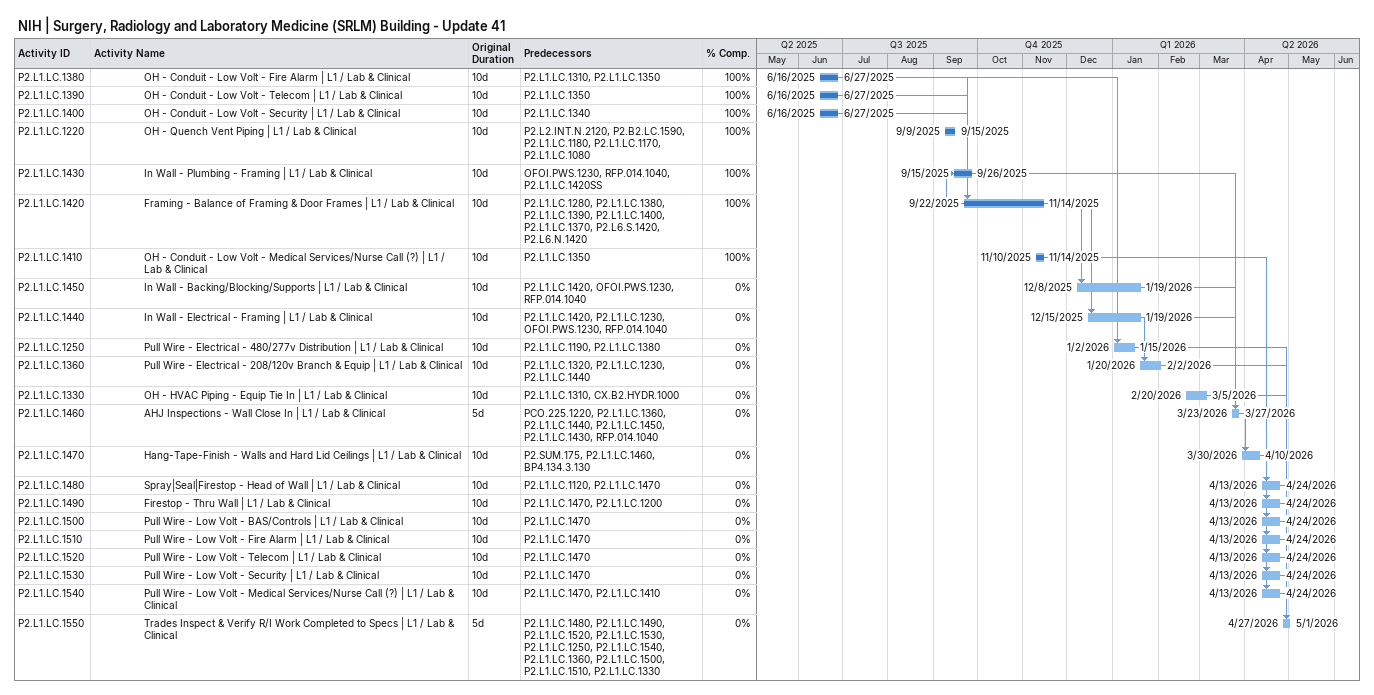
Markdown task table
NIH | Surgery, Radiology and Laboratory Medicine (SRLM) Building - Update 41

| ID | Level | Task | Original duration | Start | Finish | Predecessors | % complete |
|---|---|---|---|---|---|---|---|
| P2.L1.LC.1380 | 7 | OH - Conduit - Low Volt - Fire Alarm \| L1 / Lab & Clinical | 10d | 2025-06-16 | 2025-06-27 | P2.L1.LC.1310, P2.L1.LC.1350 | 100 |
| P2.L1.LC.1390 | 7 | OH - Conduit - Low Volt - Telecom \| L1 / Lab & Clinical | 10d | 2025-06-16 | 2025-06-27 | P2.L1.LC.1350 | 100 |
| P2.L1.LC.1400 | 7 | OH - Conduit - Low Volt - Security \| L1 / Lab & Clinical | 10d | 2025-06-16 | 2025-06-27 | P2.L1.LC.1340 | 100 |
| P2.L1.LC.1220 | 7 | OH - Quench Vent Piping \| L1 / Lab & Clinical | 10d | 2025-09-09 | 2025-09-15 | P2.L2.INT.N.2120, P2.B2.LC.1590, P2.L1.LC.1180, P2.L1.LC.1170, P2.L1.LC.1080 | 100 |
| P2.L1.LC.1430 | 7 | In Wall - Plumbing - Framing \| L1 / Lab & Clinical | 10d | 2025-09-15 | 2025-09-26 | OFOI.PWS.1230, RFP.014.1040, P2.L1.LC.1420SS | 100 |
| P2.L1.LC.1420 | 7 | Framing - Balance of Framing & Door Frames \| L1 / Lab & Clinical | 10d | 2025-09-22 | 2025-11-14 | P2.L1.LC.1280, P2.L1.LC.1380, P2.L1.LC.1390, P2.L1.LC.1400, P2.L1.LC.1370, P2.L6.S.1420, P2.L6.N.1420 | 100 |
| P2.L1.LC.1410 | 7 | OH - Conduit - Low Volt - Medical Services/Nurse Call (?) \| L1 / Lab & Clinical | 10d | 2025-11-10 | 2025-11-14 | P2.L1.LC.1350 | 100 |
| P2.L1.LC.1450 | 7 | In Wall - Backing/Blocking/Supports \| L1 / Lab & Clinical | 10d | 2025-12-08 | 2026-01-19 | P2.L1.LC.1420, OFOI.PWS.1230, RFP.014.1040 | 0 |
| P2.L1.LC.1440 | 7 | In Wall - Electrical - Framing \| L1 / Lab & Clinical | 10d | 2025-12-15 | 2026-01-19 | P2.L1.LC.1420, P2.L1.LC.1230, OFOI.PWS.1230, RFP.014.1040 | 0 |
| P2.L1.LC.1250 | 7 | Pull Wire - Electrical - 480/277v Distribution \| L1 / Lab & Clinical | 10d | 2026-01-02 | 2026-01-15 | P2.L1.LC.1190, P2.L1.LC.1380 | 0 |
| P2.L1.LC.1360 | 7 | Pull Wire - Electrical - 208/120v Branch & Equip \| L1 / Lab & Clinical | 10d | 2026-01-20 | 2026-02-02 | P2.L1.LC.1320, P2.L1.LC.1230, P2.L1.LC.1440 | 0 |
| P2.L1.LC.1330 | 7 | OH - HVAC Piping - Equip Tie In \| L1 / Lab & Clinical | 10d | 2026-02-20 | 2026-03-05 | P2.L1.LC.1310, CX.B2.HYDR.1000 | 0 |
| P2.L1.LC.1460 | 7 | AHJ Inspections - Wall Close In \| L1 / Lab & Clinical | 5d | 2026-03-23 | 2026-03-27 | PCO.225.1220, P2.L1.LC.1360, P2.L1.LC.1440, P2.L1.LC.1450, P2.L1.LC.1430, RFP.014.1040 | 0 |
| P2.L1.LC.1470 | 7 | Hang-Tape-Finish - Walls and Hard Lid Ceilings \| L1 / Lab & Clinical | 10d | 2026-03-30 | 2026-04-10 | P2.SUM.175, P2.L1.LC.1460, BP4.134.3.130 | 0 |
| P2.L1.LC.1480 | 7 | Spray\|Seal\|Firestop - Head of Wall \| L1 / Lab & Clinical | 10d | 2026-04-13 | 2026-04-24 | P2.L1.LC.1120, P2.L1.LC.1470 | 0 |
| P2.L1.LC.1490 | 7 | Firestop - Thru Wall \| L1 / Lab & Clinical | 10d | 2026-04-13 | 2026-04-24 | P2.L1.LC.1470, P2.L1.LC.1200 | 0 |
| P2.L1.LC.1500 | 7 | Pull Wire - Low Volt - BAS/Controls \| L1 / Lab & Clinical | 10d | 2026-04-13 | 2026-04-24 | P2.L1.LC.1470 | 0 |
| P2.L1.LC.1510 | 7 | Pull Wire - Low Volt - Fire Alarm \| L1 / Lab & Clinical | 10d | 2026-04-13 | 2026-04-24 | P2.L1.LC.1470 | 0 |
| P2.L1.LC.1520 | 7 | Pull Wire - Low Volt - Telecom \| L1 / Lab & Clinical | 10d | 2026-04-13 | 2026-04-24 | P2.L1.LC.1470 | 0 |
| P2.L1.LC.1530 | 7 | Pull Wire - Low Volt - Security \| L1 / Lab & Clinical | 10d | 2026-04-13 | 2026-04-24 | P2.L1.LC.1470 | 0 |
| P2.L1.LC.1540 | 7 | Pull Wire - Low Volt - Medical Services/Nurse Call (?) \| L1 / Lab & Clinical | 10d | 2026-04-13 | 2026-04-24 | P2.L1.LC.1470, P2.L1.LC.1410 | 0 |
| P2.L1.LC.1550 | 7 | Trades Inspect & Verify R/I Work Completed to Specs \| L1 / Lab & Clinical | 5d | 2026-04-27 | 2026-05-01 | P2.L1.LC.1480, P2.L1.LC.1490, P2.L1.LC.1520, P2.L1.LC.1530, P2.L1.LC.1250, P2.L1.LC.1540, P2.L1.LC.1360, P2.L1.LC.1500, P2.L1.LC.1510, P2.L1.LC.1330 | 0 |
